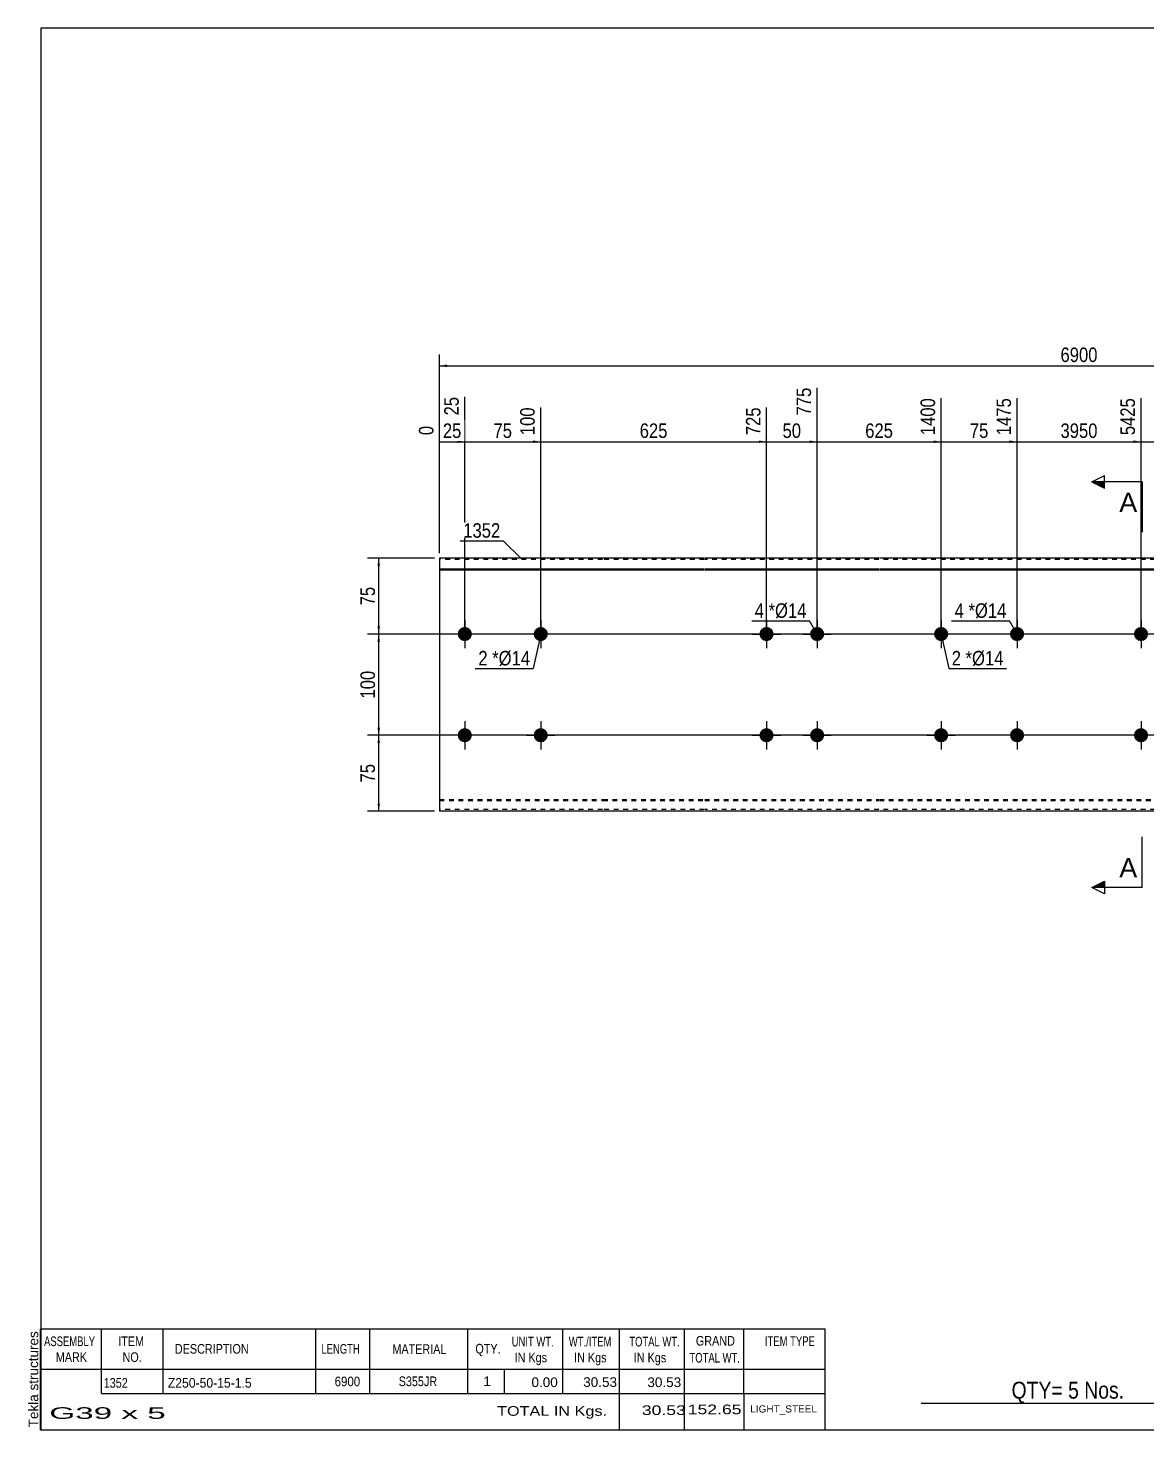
# Model space of a CAD drawing. Header units: millimetres. Extents: x -81 to 321, y -147 to 130.
# Drawn here: x -81.3 to 139.7, y -147.3 to 129.8 of the extents above; entities that cross this region are included whole.
import ezdxf

# ---------------------------------------------------------------- set-up
doc = ezdxf.new("R2010")
doc.units = ezdxf.units.MM
doc.linetypes.add('DXK_LINE_DOT1', pattern=[1.8814, 0.9407, -0.9407])
doc.styles.add('Arial', font='ARIAL.TTF', dxfattribs={"height": 0.2})
doc.styles.add('Arial Narrow', font='ARIALN.TTF', dxfattribs={"height": 0.2})

# ---------------------------------------------------------------- blocks, each defined once
blk = doc.blocks.new('Unknown-627006830-1792')
at = {"color": 5, "linetype": 'Continuous'}
for p, q in [((321.25, 129.75), (-78.75, 129.75)), ((-78.75, 129.75), (-78.75, -147.25)), ((321.25, -147.25), (321.25, 129.75)), ((-78.75, -147.25), (321.25, -147.25))]:
    blk.add_line(p, q, dxfattribs=at)
at = {"color": 174, "linetype": 'Continuous', "style": 'Arial'}
blk.add_text('Tekla structures', height=1.9102, rotation=90, dxfattribs=at).set_placement((-79.25, -146.75))
blk = doc.blocks.new('Bolt-627006830-1223 - 1203')
at = {"linetype": 'Continuous'}
for points in [[(65.99, 10, -1), (63.19, 10, -1)], [(75.99, 10, -1), (73.19, 10, -1)], [(65.99, -10, -1), (63.19, -10, -1)], [(75.99, -10, -1), (73.19, -10, -1)]]:
    blk.add_hatch(color=3, dxfattribs=at).paths.add_polyline_path(points)
at = {"color": 3, "linetype": 'Continuous'}
for p, q in [((64.59, 12.8), (64.59, 7.2)), ((74.59, 12.8), (74.59, 7.2)), ((61.79, 10), (67.39, 10)), ((71.79, 10), (77.39, 10)), ((64.59, -7.2), (64.59, -12.8)), ((74.59, -7.2), (74.59, -12.8)), ((61.79, -10), (67.39, -10)), ((71.79, -10), (77.39, -10))]:
    blk.add_line(p, q, dxfattribs=at)
blk = doc.blocks.new('Part-627006830-1218 - 1203')
at = {"color": 2, "linetype": 'Continuous'}
for p, q in [((0, 25), (0, -25)), ((32.19, 25), (0, 25)), ((52.29, 25), (32.29, 25)), ((86.78, 25), (52.39, 25)), ((126.27, 25), (86.88, 25)), ((165.76, 25), (126.37, 25)), ((200.25, 25), (165.86, 25)), ((220.35, 25), (200.35, 25)), ((252.64, 25), (220.45, 25)), ((252.64, 25), (252.64, -25)), ((0, 22.88), (32.19, 22.88)), ((0, 22.67), (32.19, 22.67)), ((32.29, 22.88), (52.29, 22.88)), ((32.29, 22.67), (52.29, 22.67)), ((52.39, 22.88), (86.78, 22.88)), ((52.39, 22.67), (86.78, 22.67)), ((86.88, 22.88), (126.27, 22.88)), ((86.88, 22.67), (126.27, 22.67)), ((126.37, 22.88), (165.76, 22.88)), ((126.37, 22.67), (165.76, 22.67)), ((165.86, 22.88), (200.25, 22.88)), ((165.86, 22.67), (200.25, 22.67)), ((200.35, 22.88), (220.35, 22.88)), ((200.35, 22.67), (220.35, 22.67)), ((220.45, 22.88), (252.64, 22.88)), ((220.45, 22.67), (252.64, 22.67)), ((32.19, -25), (0, -25)), ((52.29, -25), (32.29, -25)), ((86.78, -25), (52.39, -25)), ((126.27, -25), (86.88, -25)), ((165.76, -25), (126.37, -25)), ((200.25, -25), (165.86, -25)), ((220.35, -25), (200.35, -25)), ((252.64, -25), (220.45, -25))]:
    blk.add_line(p, q, dxfattribs=at)
at = {"color": 7, "linetype": 'DXK_LINE_DOT1'}
for p, q in [((32.19, 24.7), (0, 24.7)), ((52.29, 24.7), (32.29, 24.7)), ((86.78, 24.7), (52.39, 24.7)), ((126.27, 24.7), (86.88, 24.7)), ((165.76, 24.7), (126.37, 24.7)), ((200.25, 24.7), (165.86, 24.7)), ((220.35, 24.7), (200.35, 24.7)), ((252.64, 24.7), (220.45, 24.7)), ((0, -22.67), (32.19, -22.67)), ((0, -22.88), (32.19, -22.88)), ((32.19, -24.7), (0, -24.7)), ((32.29, -22.67), (52.29, -22.67)), ((32.29, -22.88), (52.29, -22.88)), ((52.29, -24.7), (32.29, -24.7)), ((52.39, -22.67), (86.78, -22.67)), ((52.39, -22.88), (86.78, -22.88)), ((86.78, -24.7), (52.39, -24.7)), ((86.88, -22.67), (126.27, -22.67)), ((86.88, -22.88), (126.27, -22.88)), ((126.27, -24.7), (86.88, -24.7)), ((126.37, -22.67), (165.76, -22.67)), ((126.37, -22.88), (165.76, -22.88)), ((165.76, -24.7), (126.37, -24.7)), ((165.86, -22.67), (200.25, -22.67)), ((165.86, -22.88), (200.25, -22.88)), ((200.25, -24.7), (165.86, -24.7)), ((200.35, -22.67), (220.35, -22.67)), ((200.35, -22.88), (220.35, -22.88)), ((220.35, -24.7), (200.35, -24.7)), ((220.45, -22.67), (252.64, -22.67)), ((220.45, -22.88), (252.64, -22.88)), ((252.64, -24.7), (220.45, -24.7))]:
    blk.add_line(p, q, dxfattribs=at)
blk = doc.blocks.new('Bolt-627006830-1219 - 1203')
at = {"linetype": 'Continuous'}
for points in [[(6.4, -10, -1), (3.6, -10, -1)], [(115.48, -10, -1), (112.68, -10, -1)]]:
    blk.add_hatch(color=3, dxfattribs=at).paths.add_polyline_path(points)
at = {"color": 3, "linetype": 'Continuous'}
for p, q in [((5, -7.2), (5, -12.8)), ((114.08, -7.2), (114.08, -12.8)), ((7.8, -10), (2.2, -10)), ((116.88, -10), (111.28, -10))]:
    blk.add_line(p, q, dxfattribs=at)
blk = doc.blocks.new('Bolt-627006830-1220 - 1203')
at = {"linetype": 'Continuous'}
for points in [[(6.4, 10, -1), (3.6, 10, -1)], [(115.48, 10, -1), (112.68, 10, -1)]]:
    blk.add_hatch(color=3, dxfattribs=at).paths.add_polyline_path(points)
at = {"color": 3, "linetype": 'Continuous'}
for p, q in [((5, 12.8), (5, 7.2)), ((114.08, 12.8), (114.08, 7.2)), ((7.8, 10), (2.2, 10)), ((116.88, 10), (111.28, 10))]:
    blk.add_line(p, q, dxfattribs=at)
blk = doc.blocks.new('Bolt-627006830-1221 - 1203')
at = {"linetype": 'Continuous'}
for points in [[(139.96, -10, -1), (137.16, -10, -1)], [(249.04, -10, -1), (246.24, -10, -1)]]:
    blk.add_hatch(color=3, dxfattribs=at).paths.add_polyline_path(points)
at = {"color": 3, "linetype": 'Continuous'}
for p, q in [((138.56, -7.2), (138.56, -12.8)), ((247.64, -7.2), (247.64, -12.8)), ((141.36, -10), (135.76, -10)), ((250.44, -10), (244.84, -10))]:
    blk.add_line(p, q, dxfattribs=at)
blk = doc.blocks.new('Bolt-627006830-1222 - 1203')
at = {"linetype": 'Continuous'}
for points in [[(139.96, 10, -1), (137.16, 10, -1)], [(249.04, 10, -1), (246.24, 10, -1)]]:
    blk.add_hatch(color=3, dxfattribs=at).paths.add_polyline_path(points)
at = {"color": 3, "linetype": 'Continuous'}
for p, q in [((138.56, 12.8), (138.56, 7.2)), ((247.64, 12.8), (247.64, 7.2)), ((141.36, 10), (135.76, 10)), ((250.44, 10), (244.84, 10))]:
    blk.add_line(p, q, dxfattribs=at)
blk = doc.blocks.new('Bolt-627006830-1224 - 1203')
at = {"linetype": 'Continuous'}
blk.add_hatch(color=3, dxfattribs=at).paths.add_polyline_path([(21.4, -10, -1), (18.6, -10, -1)])
at = {"color": 3, "linetype": 'Continuous'}
for p, q in [((20, -7.2), (20, -12.8)), ((17.2, -10), (22.8, -10))]:
    blk.add_line(p, q, dxfattribs=at)
blk = doc.blocks.new('Bolt-627006830-1225 - 1203')
at = {"linetype": 'Continuous'}
blk.add_hatch(color=3, dxfattribs=at).paths.add_polyline_path([(100.48, -10, -1), (97.68, -10, -1)])
at = {"color": 3, "linetype": 'Continuous'}
for p, q in [((99.08, -7.2), (99.08, -12.8)), ((96.28, -10), (101.88, -10))]:
    blk.add_line(p, q, dxfattribs=at)
blk = doc.blocks.new('Bolt-627006830-1226 - 1203')
at = {"linetype": 'Continuous'}
blk.add_hatch(color=3, dxfattribs=at).paths.add_polyline_path([(100.48, 10, -1), (97.68, 10, -1)])
at = {"color": 3, "linetype": 'Continuous'}
for p, q in [((99.08, 12.8), (99.08, 7.2)), ((101.88, 10), (96.28, 10))]:
    blk.add_line(p, q, dxfattribs=at)
blk = doc.blocks.new('Bolt-627006830-1227 - 1203')
at = {"linetype": 'Continuous'}
blk.add_hatch(color=3, dxfattribs=at).paths.add_polyline_path([(21.4, 10, -1), (18.6, 10, -1)])
at = {"color": 3, "linetype": 'Continuous'}
for p, q in [((20, 12.8), (20, 7.2)), ((22.8, 10), (17.2, 10))]:
    blk.add_line(p, q, dxfattribs=at)
blk = doc.blocks.new('StraightDimension-627006830-1336 - 1203')
at = {"linetype": 'Continuous'}
for points in [[(-12.25, -11.5), (-12, -10), (-11.75, -11.5)], [(-11.75, -23.5), (-12, -25), (-12.25, -23.5)]]:
    blk.add_hatch(color=7, dxfattribs=at).paths.add_polyline_path(points)
at = {"color": 7, "linetype": 'Continuous'}
for p, q in [((137.56, -10), (-14.25, -10)), ((-12, -25), (-12, -10)), ((-1, -25), (-14.25, -25))]:
    blk.add_line(p, q, dxfattribs=at)
at = {"color": 0}
blk.add_wipeout([(-12.15, -15.07), (-16.35, -15.07), (-16.35, -19.93), (-12.15, -19.93)], dxfattribs=at)
at = {"color": 3, "style": 'Arial Narrow'}
blk.add_text('75', height=2.863, rotation=90.0002, dxfattribs=at).set_placement((-12.75, -19.33))
blk = doc.blocks.new('StraightDimension-627006830-1350 - 1203')
at = {"linetype": 'Continuous'}
for points in [[(1.5, 62.75), (0, 63), (1.5, 63.25)], [(251.14, 63.25), (252.64, 63), (251.14, 62.75)]]:
    blk.add_hatch(color=7, dxfattribs=at).paths.add_polyline_path(points)
at = {"color": 7, "linetype": 'Continuous'}
for p, q in [((0, 26), (0, 65.25)), ((252.64, 26), (252.64, 65.25)), ((0, 63), (252.64, 63))]:
    blk.add_line(p, q, dxfattribs=at)
at = {"color": 0}
blk.add_wipeout([(130.58, 63.15), (130.58, 67.35), (122.06, 67.35), (122.06, 63.15)], dxfattribs=at)
at = {"color": 3, "style": 'Arial Narrow'}
blk.add_text('6900', height=2.863, dxfattribs=at).set_placement((122.66, 63.75))
blk = doc.blocks.new('StraightDimension-627006830-1271 - 1203')
at = {"linetype": 'Continuous'}
blk.add_hatch(color=7, dxfattribs=at).paths.add_polyline_path([(137.06, 48.25), (138.56, 48), (137.06, 47.75)])
at = {"color": 7, "linetype": 'Continuous'}
for p, q in [((114.08, 11), (114.08, 56.61)), ((138.56, 11), (138.56, 56.61)), ((114.08, 48), (138.56, 48))]:
    blk.add_line(p, q, dxfattribs=at)
at = {"color": 0, "linetype": 'Continuous'}
blk.add_wipeout([(137.96, 57.21), (133.76, 57.21), (133.76, 48.7), (137.96, 48.7)], dxfattribs=at)
at = {"color": 0}
blk.add_wipeout([(130.58, 48.15), (130.58, 52.35), (122.06, 52.35), (122.06, 48.15)], dxfattribs=at)
at = {"color": 3, "linetype": 'Continuous', "style": 'Arial Narrow'}
blk.add_text('5425', height=2.863, rotation=90.0002, dxfattribs=at).set_placement((137.36, 49.3))
at = {"color": 3, "style": 'Arial Narrow'}
blk.add_text('3950', height=2.863, dxfattribs=at).set_placement((122.66, 48.75))
blk = doc.blocks.new('StraightDimension-627006830-1270 - 1203')
at = {"linetype": 'Continuous'}
blk.add_hatch(color=7, dxfattribs=at).paths.add_polyline_path([(152.06, 48.25), (153.56, 48), (152.06, 47.75)])
at = {"color": 7, "linetype": 'Continuous'}
for p, q in [((138.56, 11), (138.56, 56.61)), ((153.56, 11), (153.56, 56.61)), ((138.56, 48), (153.56, 48))]:
    blk.add_line(p, q, dxfattribs=at)
at = {"color": 0}
blk.add_wipeout([(148.49, 48.15), (148.49, 52.35), (143.64, 52.35), (143.64, 48.15)], dxfattribs=at)
at = {"color": 0, "linetype": 'Continuous'}
blk.add_wipeout([(152.96, 57.21), (148.76, 57.21), (148.76, 48.7), (152.96, 48.7)], dxfattribs=at)
at = {"color": 3, "linetype": 'Continuous', "style": 'Arial Narrow'}
blk.add_text('5500', height=2.863, rotation=90.0002, dxfattribs=at).set_placement((152.36, 49.3))
at = {"color": 3, "style": 'Arial Narrow'}
blk.add_text('75', height=2.863, dxfattribs=at).set_placement((144.24, 48.75))
blk = doc.blocks.new('StraightDimension-627006830-1272 - 1203')
at = {"linetype": 'Continuous'}
blk.add_hatch(color=7, dxfattribs=at).paths.add_polyline_path([(112.58, 48.25), (114.08, 48), (112.58, 47.75)])
at = {"color": 7, "linetype": 'Continuous'}
for p, q in [((99.08, 11), (99.08, 56.61)), ((114.08, 11), (114.08, 56.61)), ((99.08, 48), (114.08, 48))]:
    blk.add_line(p, q, dxfattribs=at)
at = {"color": 0}
blk.add_wipeout([(109, 48.15), (109, 52.35), (104.15, 52.35), (104.15, 48.15)], dxfattribs=at)
at = {"color": 0, "linetype": 'Continuous'}
blk.add_wipeout([(113.48, 57.21), (109.28, 57.21), (109.28, 48.7), (113.48, 48.7)], dxfattribs=at)
at = {"color": 3, "linetype": 'Continuous', "style": 'Arial Narrow'}
blk.add_text('1475', height=2.863, rotation=90.0002, dxfattribs=at).set_placement((112.88, 49.3))
at = {"color": 3, "style": 'Arial Narrow'}
blk.add_text('75', height=2.863, dxfattribs=at).set_placement((104.75, 48.75))
blk = doc.blocks.new('StraightDimension-627006830-1273 - 1203')
at = {"linetype": 'Continuous'}
blk.add_hatch(color=7, dxfattribs=at).paths.add_polyline_path([(97.58, 48.25), (99.08, 48), (97.58, 47.75)])
at = {"color": 7, "linetype": 'Continuous'}
for p, q in [((74.59, 11), (74.59, 58.68)), ((99.08, 11), (99.08, 56.61)), ((74.59, 48), (99.08, 48))]:
    blk.add_line(p, q, dxfattribs=at)
at = {"color": 0, "linetype": 'Continuous'}
blk.add_wipeout([(98.48, 57.21), (94.28, 57.21), (94.28, 48.7), (98.48, 48.7)], dxfattribs=at)
at = {"color": 0}
blk.add_wipeout([(90.17, 48.15), (90.17, 52.35), (83.49, 52.35), (83.49, 48.15)], dxfattribs=at)
at = {"color": 3, "linetype": 'Continuous', "style": 'Arial Narrow'}
blk.add_text('1400', height=2.863, rotation=90.0002, dxfattribs=at).set_placement((97.88, 49.3))
at = {"color": 3, "style": 'Arial Narrow'}
blk.add_text('625', height=2.863, dxfattribs=at).set_placement((84.09, 48.75))
blk = doc.blocks.new('StraightDimension-627006830-1274 - 1203')
at = {"linetype": 'Continuous'}
blk.add_hatch(color=7, dxfattribs=at).paths.add_polyline_path([(73.09, 48.25), (74.59, 48), (73.09, 47.75)])
at = {"color": 7, "linetype": 'Continuous'}
for p, q in [((74.59, 11), (74.59, 58.68)), ((64.59, 11), (64.59, 54.78)), ((64.59, 48), (74.59, 48))]:
    blk.add_line(p, q, dxfattribs=at)
at = {"color": 0}
blk.add_wipeout([(72.02, 48.15), (72.02, 52.35), (67.16, 52.35), (67.16, 48.15)], dxfattribs=at)
at = {"color": 0, "linetype": 'Continuous'}
blk.add_wipeout([(73.99, 59.28), (69.79, 59.28), (69.79, 52.6), (73.99, 52.6)], dxfattribs=at)
at = {"color": 3, "linetype": 'Continuous', "style": 'Arial Narrow'}
blk.add_text('775', height=2.863, rotation=90.0002, dxfattribs=at).set_placement((73.39, 53.2))
at = {"color": 3, "style": 'Arial Narrow'}
blk.add_text('50', height=2.863, dxfattribs=at).set_placement((67.76, 48.75))
blk = doc.blocks.new('StraightDimension-627006830-1275 - 1203')
at = {"linetype": 'Continuous'}
blk.add_hatch(color=7, dxfattribs=at).paths.add_polyline_path([(63.09, 48.25), (64.59, 48), (63.09, 47.75)])
at = {"color": 7, "linetype": 'Continuous'}
for p, q in [((20, 11), (20, 54.78)), ((64.59, 11), (64.59, 54.78)), ((20, 48), (64.59, 48))]:
    blk.add_line(p, q, dxfattribs=at)
at = {"color": 0, "linetype": 'Continuous'}
blk.add_wipeout([(63.99, 55.38), (59.79, 55.38), (59.79, 48.7), (63.99, 48.7)], dxfattribs=at)
at = {"color": 0}
blk.add_wipeout([(45.64, 48.15), (45.64, 52.35), (38.95, 52.35), (38.95, 48.15)], dxfattribs=at)
at = {"color": 3, "linetype": 'Continuous', "style": 'Arial Narrow'}
blk.add_text('725', height=2.863, rotation=90.0002, dxfattribs=at).set_placement((63.39, 49.3))
at = {"color": 3, "style": 'Arial Narrow'}
blk.add_text('625', height=2.863, dxfattribs=at).set_placement((39.55, 48.75))
blk = doc.blocks.new('StraightDimension-627006830-1276 - 1203')
at = {"linetype": 'Continuous'}
blk.add_hatch(color=7, dxfattribs=at).paths.add_polyline_path([(18.5, 48.25), (20, 48), (18.5, 47.75)])
at = {"color": 7, "linetype": 'Continuous'}
for p, q in [((5, 11), (5, 56.86)), ((20, 11), (20, 54.78)), ((5, 48), (20, 48))]:
    blk.add_line(p, q, dxfattribs=at)
at = {"color": 0}
blk.add_wipeout([(14.93, 48.15), (14.93, 52.35), (10.07, 52.35), (10.07, 48.15)], dxfattribs=at)
at = {"color": 0, "linetype": 'Continuous'}
blk.add_wipeout([(19.4, 55.38), (15.2, 55.38), (15.2, 48.7), (19.4, 48.7)], dxfattribs=at)
at = {"color": 3, "linetype": 'Continuous', "style": 'Arial Narrow'}
blk.add_text('100', height=2.863, rotation=90.0002, dxfattribs=at).set_placement((18.8, 49.3))
at = {"color": 3, "style": 'Arial Narrow'}
blk.add_text('75', height=2.863, dxfattribs=at).set_placement((10.67, 48.75))
blk = doc.blocks.new('StraightDimension-627006830-1334 - 1203')
at = {"linetype": 'Continuous'}
for points in [[(-12.25, 23.5), (-12, 25), (-11.75, 23.5)], [(-11.75, 11.5), (-12, 10), (-12.25, 11.5)]]:
    blk.add_hatch(color=7, dxfattribs=at).paths.add_polyline_path(points)
at = {"color": 7, "linetype": 'Continuous'}
for p, q in [((-1, 25), (-14.25, 25)), ((-12, 10), (-12, 25)), ((137.56, 10), (-14.25, 10))]:
    blk.add_line(p, q, dxfattribs=at)
at = {"color": 0}
blk.add_wipeout([(-12.15, 19.93), (-16.35, 19.93), (-16.35, 15.07), (-12.15, 15.07)], dxfattribs=at)
at = {"color": 3, "style": 'Arial Narrow'}
blk.add_text('75', height=2.863, rotation=90.0002, dxfattribs=at).set_placement((-12.75, 15.67))
blk = doc.blocks.new('StraightDimension-627006830-1277 - 1203')
at = {"linetype": 'Continuous'}
blk.add_hatch(color=7, dxfattribs=at).paths.add_polyline_path([(3.5, 48.25), (5, 48), (3.5, 47.75)])
at = {"color": 7, "linetype": 'Continuous'}
for p, q in [((5, 11), (5, 56.86)), ((0, 26), (0, 51.13)), ((0, 48), (5, 48))]:
    blk.add_line(p, q, dxfattribs=at)
at = {"color": 0}
blk.add_wipeout([(4.93, 48.15), (4.93, 52.35), (0.07, 52.35), (0.07, 48.15)], dxfattribs=at)
at = {"color": 0, "linetype": 'Continuous'}
blk.add_wipeout([(4.4, 57.46), (0.2, 57.46), (0.2, 52.6), (4.4, 52.6)], dxfattribs=at)
at = {"color": 3, "linetype": 'Continuous', "style": 'Arial Narrow'}
blk.add_text('25', height=2.863, rotation=90.0002, dxfattribs=at).set_placement((3.8, 53.2))
at = {"color": 3, "style": 'Arial Narrow'}
blk.add_text('25', height=2.863, dxfattribs=at).set_placement((0.67, 48.75))
at = {"color": 0, "linetype": 'Continuous'}
blk.add_wipeout([(-0.6, 51.73), (-4.8, 51.73), (-4.8, 48.7), (-0.6, 48.7)], dxfattribs=at)
at = {"color": 3, "linetype": 'Continuous', "style": 'Arial Narrow'}
blk.add_text('0', height=2.86, rotation=90.0002, dxfattribs=at).set_placement((-1.2, 49.3))
blk = doc.blocks.new('StraightDimension-627006830-1335 - 1203')
at = {"linetype": 'Continuous'}
for points in [[(-12.25, 8.5), (-12, 10), (-11.75, 8.5)], [(-11.75, -8.5), (-12, -10), (-12.25, -8.5)]]:
    blk.add_hatch(color=7, dxfattribs=at).paths.add_polyline_path(points)
at = {"color": 7, "linetype": 'Continuous'}
for p, q in [((137.56, 10), (-14.25, 10)), ((-12, -10), (-12, 10)), ((137.56, -10), (-14.25, -10))]:
    blk.add_line(p, q, dxfattribs=at)
at = {"color": 0}
blk.add_wipeout([(-12.15, 3.34), (-16.35, 3.34), (-16.35, -3.34), (-12.15, -3.34)], dxfattribs=at)
at = {"color": 3, "style": 'Arial Narrow'}
blk.add_text('100', height=2.863, rotation=90.0002, dxfattribs=at).set_placement((-12.75, -2.74))
blk = doc.blocks.new('CBS_BOM-627006830-1819')
at = {"color": 7, "linetype": 'Continuous'}
for p, q in [((-78.78, -135.28), (-78.78, -127.28)), ((-78.78, -127.28), (76.14, -127.28)), ((-66.78, -135.28), (-66.78, -127.28)), ((-54.59, -135.28), (-54.59, -127.28)), ((-24.43, -135.28), (-24.43, -127.28)), ((-13.75, -135.28), (-13.75, -127.28)), ((5.57, -135.28), (5.57, -127.28)), ((24.37, -135.28), (24.37, -127.28)), ((35.58, -135.28), (35.58, -127.28)), ((48.37, -135.28), (48.37, -127.28)), ((60.12, -135.28), (60.12, -127.28)), ((76.14, -127.29), (76.14, -135.27)), ((-78.78, -135.28), (76.14, -135.28)), ((-78.78, -140.08), (-78.78, -135.28)), ((-66.78, -140.08), (-66.78, -135.28)), ((-54.59, -140.08), (-54.59, -135.28)), ((-24.43, -140.08), (-24.43, -135.28)), ((-13.75, -140.08), (-13.75, -135.28)), ((5.57, -140.08), (5.57, -135.28)), ((12.83, -140.08), (12.83, -135.28)), ((24.37, -140.08), (24.37, -135.28)), ((35.58, -140.08), (35.58, -135.28)), ((48.37, -140.08), (48.37, -135.28)), ((60.14, -140.08), (60.14, -135.28)), ((76.14, -135.28), (76.14, -140.08)), ((-78.78, -147.28), (-78.78, -140.1)), ((-66.78, -140.08), (76.14, -140.08)), ((35.58, -147.28), (35.58, -140.1)), ((48.37, -147.28), (48.37, -140.1)), ((60.18, -147.28), (60.18, -140.1)), ((76.14, -140.08), (76.14, -147.28)), ((-78.78, -147.28), (76.14, -147.28))]:
    blk.add_line(p, q, dxfattribs=at)
at = {"color": 3, "linetype": 'Continuous', "style": 'Arial'}
for s, height, width, p in [('ASSEMBLY', 1.91, 0.7, (-78.1, -130.71)), ('ITEM', 1.91, 0.8, (-63.45, -130.71)), ('UNIT WT.', 1.91, 0.7, (14.26, -130.78)), ('WT./ITEM', 1.91, 0.7, (25.55, -130.78)), ('TOTAL WT.', 1.91, 0.7, (37.49, -130.78)), ('GRAND', 1.91, 0.8, (50.64, -130.62)), ('ITEM TYPE', 1.91, 0.7, (64.28, -130.7)), ('MARK', 1.91, 0.8, (-75.78, -133.84)), ('NO.', 1.91, 0.8, (-62.6, -133.84)), ('DESCRIPTION', 1.9102, 0.8, (-52.27, -132.21)), ('LENGTH', 1.91, 0.7, (-23.32, -132.21)), ('MATERIAL', 1.91, 0.8, (-9.3, -132.26)), ('QTY.', 1.91, 0.8, (7.09, -132.18)), ('IN Kgs', 1.91, 0.8, (14.84, -133.92)), ('IN Kgs', 1.91, 0.8, (26.59, -133.92)), ('IN Kgs', 1.91, 0.8, (38.38, -133.92)), ('TOTAL WT.', 1.91, 0.7, (49.38, -133.96))]:
    blk.add_text(s, height=height, dxfattribs=dict(at, width=width)).set_placement(p)
at = {"color": 7, "linetype": 'Continuous', "style": 'Arial'}
for s, height, width, p in [('1352', 1.91, 0.8, (-66.32, -138.93)), ('Z250-50-15-1.5', 1.9102, 0.9, (-53.65, -138.93)), ('6900', 1.91, 0.85, (-20.71, -138.65)), ('S355JR', 1.91, 0.8, (-8.06, -138.62))]:
    blk.add_text(s, height=height, dxfattribs=dict(at, width=width)).set_placement(p)
for s, p in [('1', (8.66, -138.62)), ('0.00', (18.17, -138.81)), ('30.53', (28.39, -138.78)), ('30.53', (41.06, -138.81))]:
    blk.add_text(s, height=1.91, dxfattribs=at).set_placement(p)
at = {"color": 6, "linetype": 'Continuous', "style": 'Arial'}
for s, height, width, p in [('G39 x 5', 2.292, 2.05, (-77.06, -145.09)), ('TOTAL IN Kgs.', 1.9102, 1.2, (11.38, -144.48)), ('30.53', 1.91, 1.3, (39.97, -144.33)), ('152.65', 1.91, 1.3, (49.04, -144.17))]:
    blk.add_text(s, height=height, dxfattribs=dict(at, width=width)).set_placement(p)
blk.add_text('LIGHT_STEEL', height=1.4135, dxfattribs=at).set_placement((61.39, -143.83))
blk = doc.blocks.new('CBS_CALLOFF-627006830-1820')
at = {"color": 7, "linetype": 'Continuous'}
blk.add_line((95.13, -141.98), (211.36, -142), dxfattribs=at)
at = {"color": 3, "linetype": 'Continuous', "style": 'Arial Narrow'}
blk.add_text('QTY= 5 Nos.      COLD FORMED     MKD : G39', height=3.3405, dxfattribs=at).set_placement((112.99, -141.09))
blk = doc.blocks.new('Mark-627006830-1392 - 1203')
at = {"color": 0}
blk.add_wipeout([(64.1, 13.2), (64.1, 16.2), (62.27, 16.2), (62.27, 13.2)], dxfattribs=at)
blk.add_wipeout([(64.1, 13.2), (64.1, 16.2), (62.27, 16.2), (62.27, 13.2)], dxfattribs=at)
blk.add_wipeout([(66.27, 13.2), (66.27, 16.2), (65, 16.2), (65, 13.2)], dxfattribs=at)
blk.add_wipeout([(66.27, 13.2), (66.27, 16.2), (65, 16.2), (65, 13.2)], dxfattribs=at)
at = {"color": 3, "style": 'Arial Narrow'}
blk.add_text('4', height=2.86, dxfattribs=at).set_placement((62.27, 13.2))
at = {"color": 0}
blk.add_wipeout([(72.49, 13.2), (72.49, 16.2), (66.27, 16.2), (66.27, 13.2)], dxfattribs=at)
blk.add_wipeout([(72.49, 13.2), (72.49, 16.2), (66.27, 16.2), (66.27, 13.2)], dxfattribs=at)
at = {"color": 7, "linetype": 'Continuous'}
for p in [(61.67, 12.6), (74.59, 10)]:
    blk.add_line(p, (73.09, 12.6), dxfattribs=at)
at = {"color": 3, "style": 'Arial Narrow'}
for s, height, p in [('*', 2.86, (65, 13.2)), ('Ø14', 2.863, (66.27, 13.2))]:
    blk.add_text(s, height=height, dxfattribs=at).set_placement(p)
blk = doc.blocks.new('Mark-627006830-1353 - 1203')
at = {"color": 0}
blk.add_wipeout([(12.01, 29.04), (12.01, 32.04), (4.7, 32.04), (4.7, 29.04)], dxfattribs=at)
blk.add_wipeout([(12.01, 29.04), (12.01, 32.04), (4.7, 32.04), (4.7, 29.04)], dxfattribs=at)
at = {"color": 7, "linetype": 'Continuous'}
for p in [(4.1, 28.44), (16.15, 24.9)]:
    blk.add_line(p, (12.61, 28.44), dxfattribs=at)
at = {"color": 3, "style": 'Arial Narrow'}
blk.add_text('1352', height=2.863, dxfattribs=at).set_placement((4.7, 29.04))
blk = doc.blocks.new('SectionMark-627006830-1263 - 1203')
at = {"linetype": 'Continuous'}
for points in [[(131.32, 40.1), (131.32, 38.85), (128.82, 40.1)], [(131.32, -38.85), (131.32, -40.1), (128.82, -40.1)]]:
    blk.add_hatch(color=30, dxfattribs=at).paths.add_polyline_path(points)
at = {"color": 30, "linetype": 'Continuous'}
for p, q in [((128.82, 40.1), (131.32, 41.35)), ((138.82, 40.1), (128.82, 40.1)), ((128.82, 40.1), (131.32, 38.85)), ((131.32, 38.85), (131.32, 41.35)), ((128.82, -40.1), (131.32, -38.85)), ((138.82, -40.1), (128.82, -40.1)), ((131.32, -41.35), (128.82, -40.1)), ((131.32, -38.85), (131.32, -41.35))]:
    blk.add_line(p, q, dxfattribs=at)
at = {"color": 0, "linetype": 'Continuous'}
for points in [[(137.82, 34.1), (137.82, 38.1), (134.26, 38.1), (134.26, 34.1)], [(137.82, -38.1), (137.82, -34.1), (134.26, -34.1), (134.26, -38.1)]]:
    blk.add_wipeout(points, dxfattribs=at)
at = {"color": 30, "linetype": 'Continuous'}
for p, q in [((138.82, 40.1), (138.82, 30.1)), ((138.82, -40.1), (138.82, -30.1))]:
    blk.add_line(p, q, dxfattribs=at)
at = {"color": 96, "linetype": 'Continuous', "style": 'Arial'}
for p in [(134.26, 34.1), (134.26, -38.1)]:
    blk.add_text('A', height=3.82, dxfattribs=at).set_placement(p)
blk = doc.blocks.new('MarkSet-627006830-1364 - 1203')
at = {"color": 0}
blk.add_wipeout([(103.58, 13.2), (103.58, 16.2), (101.76, 16.2), (101.76, 13.2)], dxfattribs=at)
blk.add_wipeout([(103.58, 13.2), (103.58, 16.2), (101.76, 16.2), (101.76, 13.2)], dxfattribs=at)
blk.add_wipeout([(105.76, 13.2), (105.76, 16.2), (104.48, 16.2), (104.48, 13.2)], dxfattribs=at)
blk.add_wipeout([(105.76, 13.2), (105.76, 16.2), (104.48, 16.2), (104.48, 13.2)], dxfattribs=at)
at = {"color": 3, "style": 'Arial Narrow'}
blk.add_text('4', height=2.86, dxfattribs=at).set_placement((101.76, 13.2))
at = {"color": 0}
blk.add_wipeout([(111.98, 13.2), (111.98, 16.2), (105.76, 16.2), (105.76, 13.2)], dxfattribs=at)
blk.add_wipeout([(111.98, 13.2), (111.98, 16.2), (105.76, 16.2), (105.76, 13.2)], dxfattribs=at)
at = {"color": 7, "linetype": 'Continuous'}
for p in [(101.16, 12.6), (114.08, 10)]:
    blk.add_line(p, (112.58, 12.6), dxfattribs=at)
at = {"color": 3, "style": 'Arial Narrow'}
for s, height, p in [('*', 2.86, (104.48, 13.2)), ('Ø14', 2.863, (105.76, 13.2))]:
    blk.add_text(s, height=height, dxfattribs=at).set_placement(p)
blk = doc.blocks.new('MarkSet-627006830-1374 - 1203')
at = {"color": 0}
blk.add_wipeout([(9.51, 3.8), (9.51, 6.8), (7.68, 6.8), (7.68, 3.8)], dxfattribs=at)
blk.add_wipeout([(9.51, 3.8), (9.51, 6.8), (7.68, 6.8), (7.68, 3.8)], dxfattribs=at)
blk.add_wipeout([(11.69, 3.8), (11.69, 6.8), (10.41, 6.8), (10.41, 3.8)], dxfattribs=at)
blk.add_wipeout([(11.69, 3.8), (11.69, 6.8), (10.41, 6.8), (10.41, 3.8)], dxfattribs=at)
at = {"color": 3, "style": 'Arial Narrow'}
blk.add_text('2', height=2.86, dxfattribs=at).set_placement((7.68, 3.8))
at = {"color": 0}
blk.add_wipeout([(17.9, 3.8), (17.9, 6.8), (11.69, 6.8), (11.69, 3.8)], dxfattribs=at)
blk.add_wipeout([(17.9, 3.8), (17.9, 6.8), (11.69, 6.8), (11.69, 3.8)], dxfattribs=at)
at = {"color": 7, "linetype": 'Continuous'}
for p in [(20, 10), (7.08, 3.2)]:
    blk.add_line(p, (18.5, 3.2), dxfattribs=at)
at = {"color": 3, "style": 'Arial Narrow'}
for s, height, p in [('*', 2.86, (10.41, 3.8)), ('Ø14', 2.863, (11.69, 3.8))]:
    blk.add_text(s, height=height, dxfattribs=at).set_placement(p)
blk = doc.blocks.new('MarkSet-627006830-1379 - 1203')
at = {"color": 0}
blk.add_wipeout([(103, 3.8), (103, 6.8), (101.18, 6.8), (101.18, 3.8)], dxfattribs=at)
blk.add_wipeout([(103, 3.8), (103, 6.8), (101.18, 6.8), (101.18, 3.8)], dxfattribs=at)
at = {"color": 7, "linetype": 'Continuous'}
blk.add_line((99.08, 10), (100.58, 3.2), dxfattribs=at)
at = {"color": 0}
blk.add_wipeout([(105.18, 3.8), (105.18, 6.8), (103.9, 6.8), (103.9, 3.8)], dxfattribs=at)
blk.add_wipeout([(105.18, 3.8), (105.18, 6.8), (103.9, 6.8), (103.9, 3.8)], dxfattribs=at)
at = {"color": 3, "style": 'Arial Narrow'}
blk.add_text('2', height=2.86, dxfattribs=at).set_placement((101.18, 3.8))
at = {"color": 0}
blk.add_wipeout([(111.4, 3.8), (111.4, 6.8), (105.18, 6.8), (105.18, 3.8)], dxfattribs=at)
blk.add_wipeout([(111.4, 3.8), (111.4, 6.8), (105.18, 6.8), (105.18, 3.8)], dxfattribs=at)
at = {"color": 7, "linetype": 'Continuous'}
blk.add_line((100.58, 3.2), (112, 3.2), dxfattribs=at)
at = {"color": 3, "style": 'Arial Narrow'}
for s, height, p in [('*', 2.86, (103.9, 3.8)), ('Ø14', 2.863, (105.18, 3.8))]:
    blk.add_text(s, height=height, dxfattribs=at).set_placement(p)

msp = doc.modelspace()

# ---------------------------------------------------------------- block references
for name in ['Unknown-627006830-1792', 'Part-627006830-1218 - 1203', 'Bolt-627006830-1220 - 1203', 'Bolt-627006830-1227 - 1203', 'Bolt-627006830-1223 - 1203', 'Bolt-627006830-1226 - 1203', 'Bolt-627006830-1222 - 1203', 'Bolt-627006830-1219 - 1203', 'Bolt-627006830-1224 - 1203', 'Bolt-627006830-1225 - 1203', 'Bolt-627006830-1221 - 1203', 'CBS_BOM-627006830-1819', 'CBS_CALLOFF-627006830-1820']:
    msp.add_blockref(name, (0, 0))

# ---------------------------------------------------------------- next in the draw order: block references
for name in ['StraightDimension-627006830-1350 - 1203', 'StraightDimension-627006830-1336 - 1203']:
    msp.add_blockref(name, (0, 0))

# ---------------------------------------------------------------- next in the draw order: block references
msp.add_blockref('StraightDimension-627006830-1271 - 1203', (0, 0))

# ---------------------------------------------------------------- next in the draw order: block references
for name in ['StraightDimension-627006830-1272 - 1203', 'StraightDimension-627006830-1270 - 1203']:
    msp.add_blockref(name, (0, 0))

# ---------------------------------------------------------------- next in the draw order: block references
msp.add_blockref('StraightDimension-627006830-1273 - 1203', (0, 0))

# ---------------------------------------------------------------- next in the draw order: block references
msp.add_blockref('StraightDimension-627006830-1274 - 1203', (0, 0))

# ---------------------------------------------------------------- next in the draw order: block references
msp.add_blockref('StraightDimension-627006830-1275 - 1203', (0, 0))

# ---------------------------------------------------------------- next in the draw order: block references
msp.add_blockref('StraightDimension-627006830-1276 - 1203', (0, 0))

# ---------------------------------------------------------------- next in the draw order: block references
msp.add_blockref('StraightDimension-627006830-1334 - 1203', (0, 0))

# ---------------------------------------------------------------- next in the draw order: block references
msp.add_blockref('StraightDimension-627006830-1277 - 1203', (0, 0))

# ---------------------------------------------------------------- next in the draw order: block references
for name in ['Mark-627006830-1353 - 1203', 'StraightDimension-627006830-1335 - 1203']:
    msp.add_blockref(name, (0, 0))

# ---------------------------------------------------------------- next in the draw order: block references
for name in ['SectionMark-627006830-1263 - 1203', 'Mark-627006830-1392 - 1203', 'MarkSet-627006830-1364 - 1203', 'MarkSet-627006830-1374 - 1203']:
    msp.add_blockref(name, (0, 0))

# ---------------------------------------------------------------- next in the draw order: block references
msp.add_blockref('MarkSet-627006830-1379 - 1203', (0, 0))

doc.saveas('drawing.dxf')
